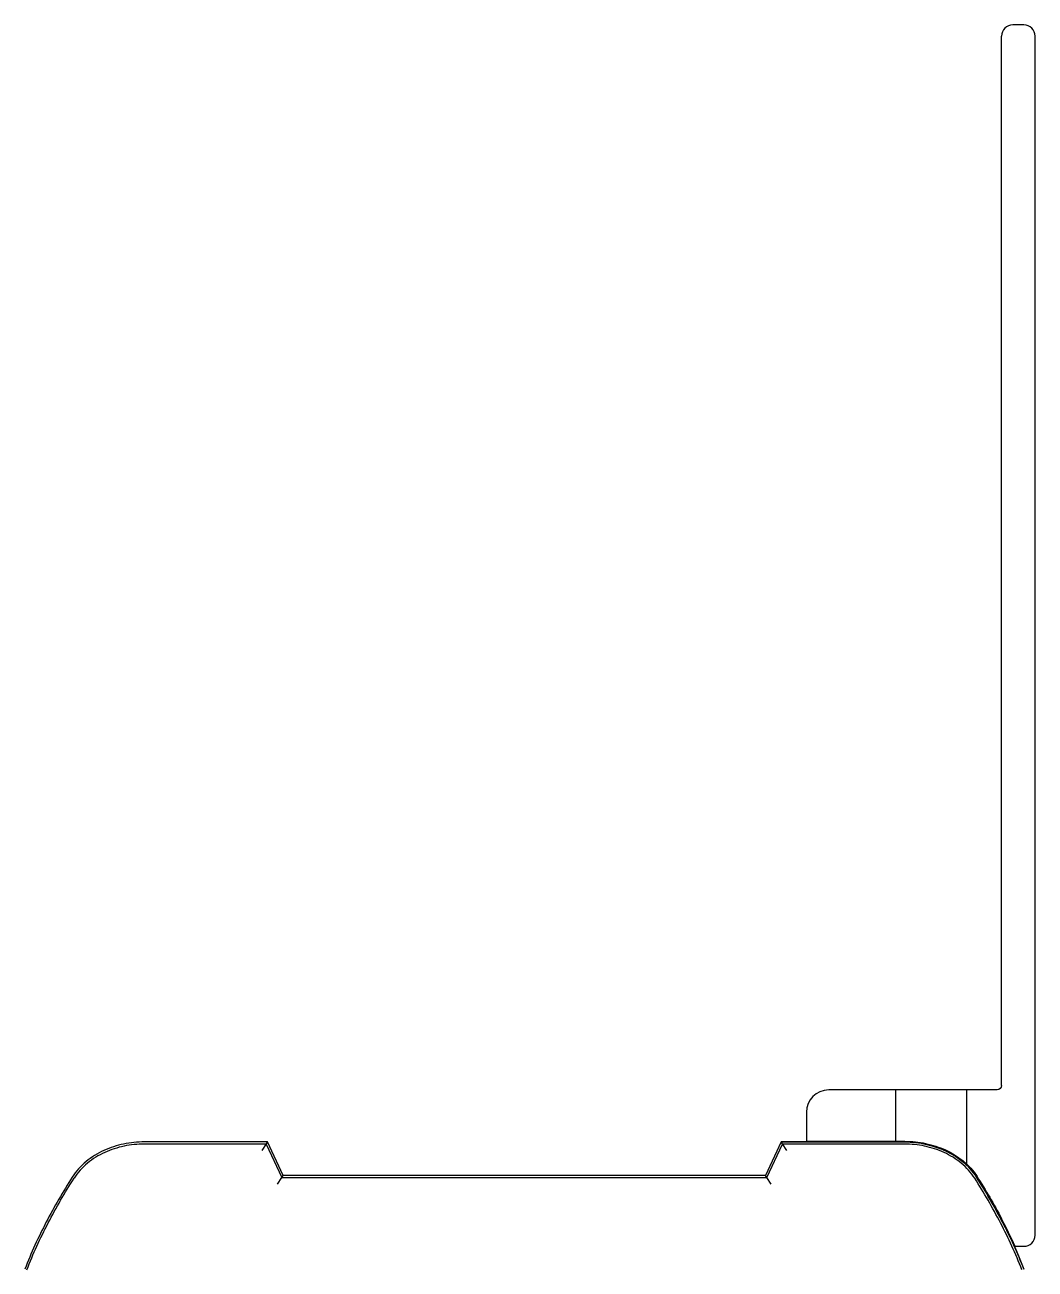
# Model space of a CAD drawing. Header units: inches. Extents: x 0.5 to 21.5, y 2.7 to 19.8.
# Drawn here: x 2.522 to 4.302, y 17.592 to 19.786 of the extents above; entities that cross this region are included whole.
import ezdxf

# ---------------------------------------------------------------- set-up
doc = ezdxf.new("R2010")
doc.units = ezdxf.units.IN
doc.header["$MEASUREMENT"] = 0
doc.layers.add('5', color=7, linetype='Continuous', true_color=0xffffff)
doc.layers.add('Graze 2.0', color=253, linetype='Continuous')

msp = doc.modelspace()

# ---------------------------------------------------------------- linework, layer by layer
at = {"layer": '5', "color": 250, "linetype": 'Continuous'}
for p, q in [((4.242929, 17.915953), (4.242929, 19.766346)), ((4.282404, 19.786031), (4.262614, 19.786031)), ((4.302089, 17.652173), (4.302089, 19.766346)), ((4.235055, 17.908079), (3.938276, 17.908079)), ((4.055917, 17.908079), (4.055917, 17.817527)), ((4.181901, 17.777088), (4.181901, 17.908079)), ((3.898906, 17.868708), (3.898906, 17.817527)), ((3.898906, 17.817527), (4.072577, 17.817527)), ((4.266835, 17.632488), (4.282404, 17.632488))]:
    msp.add_line(p, q, dxfattribs=at)
for centre, radius, start, end in [((4.262614, 19.766346), 0.019685, 90, 180), ((4.282404, 19.766346), 0.019685, 0, 90), ((3.938276, 17.868708), 0.03937, 90, 180), ((4.282404, 17.652173), 0.019685, 270, 0)]:
    msp.add_arc(centre, radius, start, end, dxfattribs=at)
at = {"layer": '5', "color": 250, "linetype": 'Continuous', "extrusion": (6.12303e-17, 0, -1)}
msp.add_arc((-4.235055, 17.915953), 0.007874, 180, 270, dxfattribs=at)
at = {"layer": '5', "color": 250, "linetype": 'Continuous'}
msp.add_open_spline([(4.072577, 17.817527), (4.084929, 17.817527), (4.097136, 17.816284), (4.121245, 17.811212), (4.132956, 17.807409), (4.166185, 17.792153), (4.186416, 17.776473), (4.199726, 17.755531)], degree=3, knots=[0, 0, 0, 0, 0.25, 0.25, 0.5, 0.5, 1, 1, 1, 1], dxfattribs=at)
for points in [[(4.199726, 17.755531), (4.215095, 17.73135), (4.22956, 17.706605), (4.242929, 17.681263)], [(4.266835, 17.632488), (4.259387, 17.649002), (4.25138, 17.665241), (4.242929, 17.681264)]]:
    msp.add_open_spline(points, degree=3, dxfattribs=at)
at = {"layer": 'Graze 2.0'}
for p, q in [((2.949153, 17.816477), (2.732175, 17.816477)), ((2.949153, 17.816477), (2.946874, 17.8129)), ((2.976691, 17.757422), (2.949153, 17.816477)), ((3.854665, 17.816477), (3.827127, 17.757422)), ((4.071643, 17.816477), (3.854665, 17.816477)), ((3.856943, 17.8129), (3.854665, 17.816477)), ((2.946745, 17.812697), (2.732175, 17.812697)), ((2.946874, 17.8129), (2.939351, 17.80109)), ((2.946745, 17.812697), (2.974283, 17.753642)), ((3.829535, 17.753642), (3.857072, 17.812697)), ((3.864467, 17.80109), (3.856943, 17.8129)), ((4.071643, 17.812697), (3.857072, 17.812697)), ((2.966888, 17.742035), (2.974412, 17.753845)), ((2.974283, 17.753642), (3.829535, 17.753642)), ((2.974412, 17.753845), (2.976691, 17.757422)), ((3.827127, 17.757422), (2.976691, 17.757422)), ((3.829406, 17.753845), (3.827127, 17.757422)), ((3.836929, 17.742035), (3.829406, 17.753845))]:
    msp.add_line(p, q, dxfattribs=at)
for points, knots in [([(2.732175, 17.816477), (2.71978, 17.816477), (2.707553, 17.815215), (2.689671, 17.811461), (2.68378, 17.809897), (2.672143, 17.806106), (2.666374, 17.803867), (2.649515, 17.796133), (2.639011, 17.789714), (2.624747, 17.77796), (2.620247, 17.773677), (2.612059, 17.764554), (2.608334, 17.759688), (2.605025, 17.75448)], [0, 0, 0, 0, 0.25, 0.25, 0.375, 0.375, 0.5, 0.5, 0.75, 0.75, 0.875, 0.875, 1, 1, 1, 1]), ([(4.198792, 17.75448), (4.195486, 17.759683), (4.191766, 17.764543), (4.183591, 17.773655), (4.179101, 17.777932), (4.169606, 17.785762), (4.164616, 17.789313), (4.154203, 17.795763), (4.148756, 17.798673), (4.131961, 17.806392), (4.120263, 17.810176), (4.096129, 17.815244), (4.083941, 17.816477), (4.071643, 17.816477)], [0, 0, 0, 0, 0.125, 0.125, 0.25, 0.25, 0.375, 0.375, 0.5, 0.5, 0.75, 0.75, 1, 1, 1, 1]), ([(2.732175, 17.812697), (2.720039, 17.812697), (2.708069, 17.811461), (2.690578, 17.807789), (2.684818, 17.80626), (2.673446, 17.802555), (2.667813, 17.800369), (2.651365, 17.792823), (2.641138, 17.786569), (2.627289, 17.775157), (2.622928, 17.771005), (2.615004, 17.762176), (2.611407, 17.757475), (2.608215, 17.752453)], [0, 0, 0, 0, 0.25, 0.25, 0.375, 0.375, 0.5, 0.5, 0.75, 0.75, 0.875, 0.875, 1, 1, 1, 1]), ([(4.195603, 17.752453), (4.192414, 17.75747), (4.188821, 17.762166), (4.18091, 17.770983), (4.176558, 17.77513), (4.16734, 17.782731), (4.162488, 17.786185), (4.152351, 17.792465), (4.147041, 17.795301), (4.130656, 17.802832), (4.119223, 17.806532), (4.095615, 17.81149), (4.083685, 17.812697), (4.071643, 17.812697)], [0, 0, 0, 0, 0.125, 0.125, 0.25, 0.25, 0.375, 0.375, 0.5, 0.5, 0.75, 0.75, 1, 1, 1, 1]), ([(2.605025, 17.75448), (2.588681, 17.728764), (2.573356, 17.702416), (2.545231, 17.64836), (2.532433, 17.62067), (2.521553, 17.592208)], [0, 0, 0, 0, 0.5, 0.5, 1, 1, 1, 1]), ([(2.525084, 17.590859), (2.535901, 17.619157), (2.54864, 17.646723), (2.576654, 17.700564), (2.591925, 17.726823), (2.608215, 17.752453)], [0, 0, 0, 0, 0.5, 0.5, 1, 1, 1, 1]), ([(4.278733, 17.590859), (4.267916, 17.619156), (4.255178, 17.64672), (4.227167, 17.700558), (4.211888, 17.726829), (4.195603, 17.752453)], [0, 0, 0, 0, 0.5, 0.5, 1, 1, 1, 1]), ([(4.282264, 17.592208), (4.271384, 17.620669), (4.258587, 17.648357), (4.230464, 17.70241), (4.215133, 17.72877), (4.198792, 17.75448)], [0, 0, 0, 0, 0.5, 0.5, 1, 1, 1, 1])]:
    msp.add_open_spline(points, degree=3, knots=knots, dxfattribs=at)
for points in [[(2.949153, 17.816477), (2.82775, 17.816477), (2.732174, 17.816477), (2.732175, 17.816477)], [(3.854664, 17.816477), (3.976067, 17.816477), (4.071643, 17.816477), (4.071642, 17.816477)], [(4.071643, 17.816477), (4.125473, 17.816477), (4.174624, 17.792507), (4.198792, 17.75448)], [(4.198792, 17.75448), (4.225119, 17.713058), (4.258324, 17.654833), (4.282264, 17.592208)]]:
    msp.add_open_spline(points, degree=3, dxfattribs=at)

doc.saveas('drawing.dxf')
